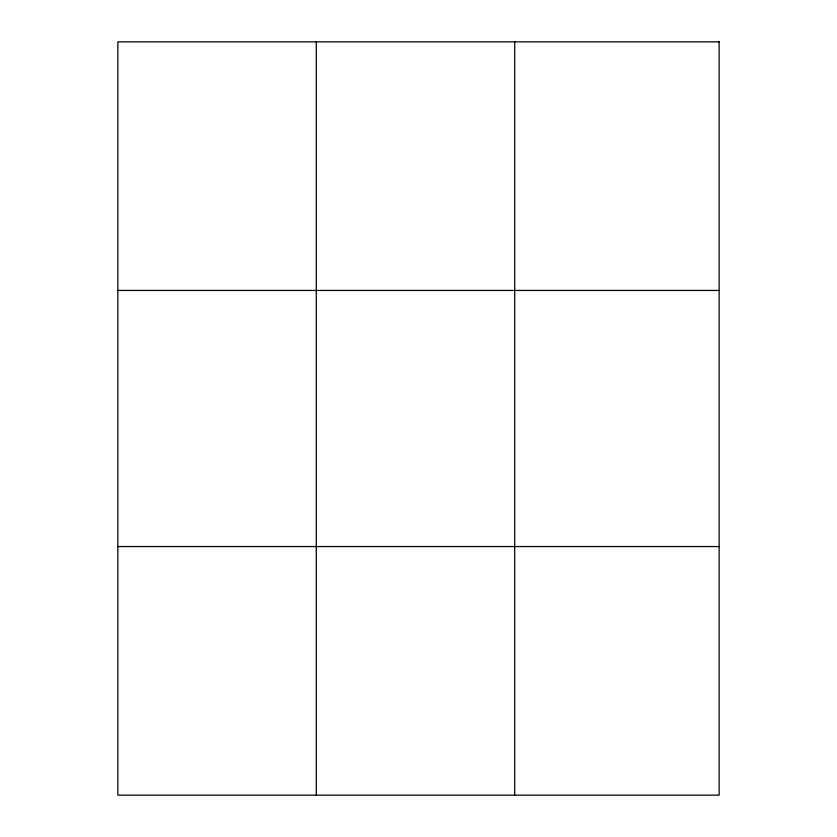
<?xml version="1.0" encoding="UTF-8"?>
<svg xmlns="http://www.w3.org/2000/svg" width="837" height="837" viewBox="0 0 837 837"><rect width="100%" height="100%" fill="white"/><g stroke="black" fill="none" stroke-linecap="round" stroke-linejoin="round"><path stroke-width="1.26" d="M316.281 41.85L316.281 795.15M514.703 41.85L514.703 795.15M117.86 290.439L719.14 290.439M117.86 546.561L719.14 546.561M719.14 41.85L719.14 795.15L117.86 795.15L117.86 41.85L719.14 41.85"/></g></svg>
